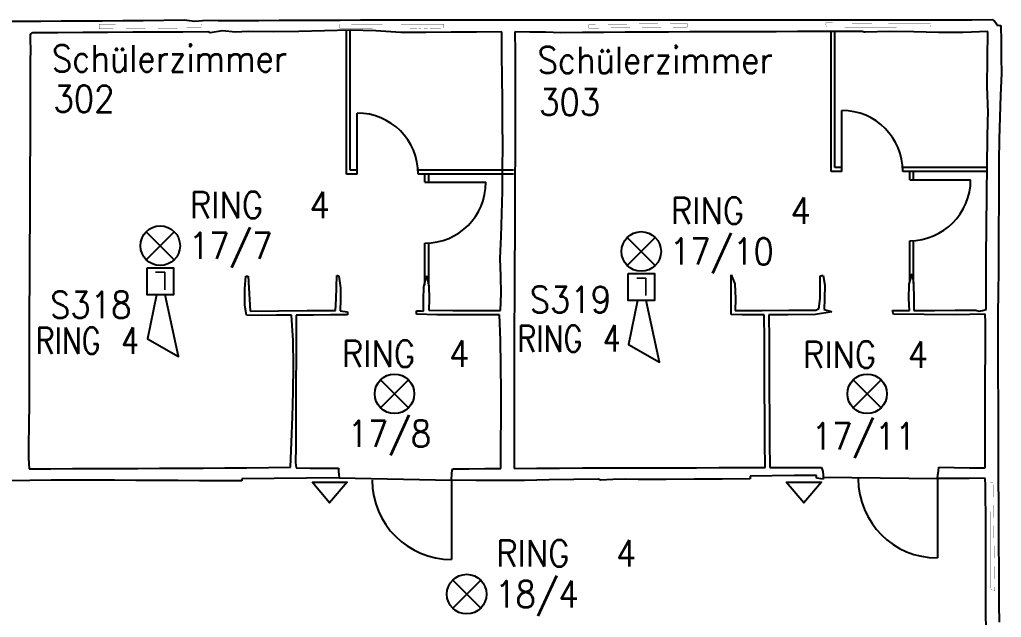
# Model space of a CAD drawing. Extents: x -9.7 to 15.4, y -4.5 to 14.4.
# Drawn here: x 4.21 to 15.36, y 7.63 to 14.42 of the extents above; entities that cross this region are included whole.
import ezdxf
from ezdxf.enums import TextEntityAlignment as Align

# ---------------------------------------------------------------- set-up
doc = ezdxf.new("R2010")
doc.units = 0
doc.header["$LTSCALE"] = 0.000394
doc.header["$MEASUREMENT"] = 0
doc.layers.get('0').update_dxf_attribs({"linetype": 'CONTINUOUS'})
for name, color, linetype in [('Grundriß', 7, 'CONTINUOUS'), ('Raumbezeichnung', 7, 'CONTINUOUS'), ('SECO-BRAND', 240, 'CONTINUOUS'), ('SECO-BRAND_LOOP', 81, 'CONTINUOUS')]:
    doc.layers.add(name, color=color, linetype=linetype)
doc.styles.add('ROMANS', font='romans.shx', dxfattribs={"width": 0.9})

# ---------------------------------------------------------------- blocks, each defined once
blk = doc.blocks.new('Tür')
at = {"layer": 'Grundriß', "linetype": 'Continuous'}
blk.add_line((0, 0), (0, 0.9), dxfattribs=at)
blk.add_arc((0, 0), 0.9, 0, 90, dxfattribs=at)
blk = doc.blocks.new('SecoS-opt')
for p, q in [((0.159, 0.159), (-0.159, -0.159)), ((-0.159, 0.159), (0.159, -0.159))]:
    blk.add_line(p, q)
blk.add_circle((0, 0), 0.225)
at = {"style": 'ROMANS', "width": 0.9, "flags": 1}
for tag, p in [('PRODUKT_1', (-0.344, -0.147)), ('PRODUKT_2', (-0.344, -0.597)), ('TECHNIK', (-0.344, -1.049)), ('SECOPOS', (-0.344, -1.511))]:
    blk.add_attdef(tag, text='', height=0.3, dxfattribs=at).set_placement(p, align=Align.RIGHT)
at = {"color": 81, "style": 'ROMANS', "width": 0.9}
for tag, p in [('MELDERNUMMER', (0.33, -0.131)), ('LINE_1', (0.33, -0.989)), ('LINE_2', (0.33, -1.441)), ('ZUSATZTEXT', (0.33, -1.886))]:
    blk.add_attdef(tag, p, '', height=0.3, dxfattribs=at)
at = {"layer": 'SECO-BRAND_LOOP', "color": 7, "style": 'ROMANS', "width": 0.8, "flags": 8}
blk.add_attdef('RING', (0.33, -0.579), '', height=0.3, dxfattribs=at)
at = {"layer": 'SECO-BRAND_LOOP', "color": 7, "style": 'ROMANS', "width": 0.8}
blk.add_attdef('RINGNUMMER', (1.294, -0.579), '', height=0.3, dxfattribs=at)
blk = doc.blocks.new('SecoS-indikator o mg')
blk.add_lwpolyline([(0.2, 0), (-0.2, 0), (0, 0.234)], close=True)
at = {"color": 81, "style": 'ROMANS', "width": 0.9, "flags": 1}
blk.add_attdef('MELDERNUMMER', (0.219, 0.425), '', height=0.3, dxfattribs=at)
at = {"style": 'ROMANS', "width": 0.9, "flags": 1}
for tag, p in [('PRODUKT_1', (-0.267, -0.029)), ('PRODUKT_2', (-0.267, -0.479)), ('TECHNIK', (-0.267, -0.931)), ('SECOPOS', (-0.267, -1.393))]:
    blk.add_attdef(tag, text='', height=0.3, dxfattribs=at).set_placement(p, align=Align.RIGHT)
at = {"color": 81, "style": 'ROMANS', "width": 0.9}
for tag, p in [('LINE_1', (0.219, -0.023)), ('LINE_2', (0.219, -0.475)), ('ZUSATZTEXT', (0.219, -0.92))]:
    blk.add_attdef(tag, p, '', height=0.3, dxfattribs=at)
at = {"layer": 'SECO-BRAND_LOOP', "color": 7, "style": 'ROMANS', "width": 0.8}
for tag, p, flags in [('RING', (0.219, 0.874), 9), ('RINGNUMMER', (1.183, 0.874), 1)]:
    blk.add_attdef(tag, p, '', height=0.3, dxfattribs=dict(at, flags=flags))
blk = doc.blocks.new('SecoS-sirene loop')
blk.add_lwpolyline([(0.044, 0.307), (0.144, 0.807), (-0.206, 1.007), (-0.056, 0.307)])
blk.add_lwpolyline([(0.15, 0), (-0.15, 0), (-0.15, 0.306), (0.15, 0.306)], close=True)
at = {"color": 82, "style": 'ROMANS'}
blk.add_text('L', height=0.2, dxfattribs=at).set_placement((-0.085, 0.051))
at = {"color": 81, "style": 'ROMANS', "width": 0.9}
for tag, p in [('MELDERNUMMER', (0.33, 0.038)), ('LINE_1', (0.33, -0.41)), ('LINE_2', (0.33, -0.861)), ('ZUSATZTEXT', (0.33, -1.307))]:
    blk.add_attdef(tag, p, '', height=0.3, dxfattribs=at)
at = {"style": 'ROMANS', "width": 0.9, "flags": 1}
for tag, p in [('PRODUKT_1', (-0.344, 0.022)), ('PRODUKT_2', (-0.344, -0.428)), ('TECHNIK', (-0.344, -0.88)), ('SECOPOS', (-0.344, -1.342))]:
    blk.add_attdef(tag, text='', height=0.3, dxfattribs=at).set_placement(p, align=Align.RIGHT)
at = {"layer": 'SECO-BRAND_LOOP', "color": 7, "style": 'ROMANS', "width": 0.8, "flags": 8}
blk.add_attdef('RING', (0.33, 0.487), '', height=0.3, dxfattribs=at)
at = {"layer": 'SECO-BRAND_LOOP', "color": 7, "style": 'ROMANS', "width": 0.8}
blk.add_attdef('RINGNUMMER', (1.294, 0.487), '', height=0.3, dxfattribs=at)

msp = doc.modelspace()

# ---------------------------------------------------------------- linework, layer by layer
at = {"layer": 'Grundriß', "linetype": 'Continuous'}
for p, q in [((3.98, 14.401), (4.213, 14.402)), ((4.213, 14.402), (4.446, 14.403)), ((4.446, 14.403), (4.679, 14.404)), ((4.679, 14.404), (4.912, 14.405)), ((4.912, 14.405), (5.145, 14.407)), ((5.145, 14.407), (5.378, 14.408)), ((5.378, 14.408), (5.611, 14.41)), ((5.611, 14.41), (5.844, 14.412)), ((5.844, 14.412), (6.077, 14.415)), ((6.077, 14.415), (6.077, 14.415)), ((6.077, 14.415), (6.197, 14.4)), ((6.197, 14.4), (6.331, 14.413)), ((6.331, 14.413), (6.46, 14.408)), ((6.46, 14.408), (6.692, 14.41)), ((6.692, 14.41), (6.923, 14.411)), ((6.923, 14.411), (7.154, 14.412)), ((7.154, 14.412), (7.385, 14.413)), ((7.385, 14.413), (7.616, 14.413)), ((7.616, 14.413), (7.848, 14.414)), ((7.848, 14.414), (8.079, 14.415)), ((8.079, 14.415), (8.31, 14.415)), ((8.31, 14.415), (8.541, 14.416)), ((8.541, 14.416), (8.773, 14.416)), ((8.773, 14.416), (9.004, 14.416)), ((9.004, 14.416), (9.235, 14.417)), ((9.235, 14.417), (9.467, 14.417)), ((9.467, 14.417), (9.698, 14.417)), ((9.698, 14.417), (9.929, 14.417)), ((9.929, 14.417), (10.161, 14.417)), ((10.161, 14.417), (10.392, 14.417)), ((10.392, 14.417), (10.624, 14.417)), ((10.624, 14.417), (10.855, 14.417)), ((10.855, 14.417), (11.087, 14.417)), ((11.087, 14.417), (11.318, 14.417)), ((11.318, 14.417), (11.55, 14.417)), ((11.55, 14.417), (11.781, 14.417)), ((11.781, 14.417), (12.013, 14.417)), ((12.013, 14.417), (12.244, 14.417)), ((12.244, 14.417), (12.476, 14.417)), ((12.476, 14.417), (12.707, 14.417)), ((12.707, 14.417), (12.939, 14.417)), ((12.939, 14.417), (13.171, 14.417)), ((13.171, 14.417), (13.402, 14.417)), ((13.402, 14.417), (13.634, 14.417)), ((13.634, 14.417), (13.866, 14.417)), ((13.866, 14.417), (14.097, 14.417)), ((14.097, 14.417), (14.329, 14.417)), ((14.329, 14.417), (14.561, 14.418)), ((14.561, 14.418), (14.793, 14.418)), ((14.793, 14.418), (15.025, 14.418)), ((15.025, 14.418), (15.256, 14.419)), ((15.256, 14.419), (15.256, 14.419)), ((15.256, 14.419), (15.279, 14.401)), ((15.279, 14.401), (15.294, 14.383)), ((5.777, 14.276), (5.493, 14.275)), ((6.061, 14.278), (5.777, 14.276)), ((6.345, 14.28), (6.061, 14.278)), ((6.354, 14.276), (6.345, 14.28)), ((6.363, 14.273), (6.354, 14.276)), ((6.511, 14.29), (6.372, 14.269)), ((6.658, 14.277), (6.511, 14.29)), ((6.802, 14.285), (6.658, 14.277)), ((7.089, 14.28), (6.802, 14.285)), ((7.379, 14.285), (7.089, 14.28)), ((7.671, 14.293), (7.379, 14.285)), ((7.962, 14.298), (7.671, 14.293)), ((7.918, 12.666), (7.918, 14.297)), ((7.96, 12.71), (7.96, 14.298)), ((8.251, 14.293), (7.962, 14.298)), ((8.536, 14.272), (8.251, 14.293)), ((9.107, 14.276), (8.82, 14.274)), ((9.396, 14.277), (9.107, 14.276)), ((9.685, 14.279), (9.396, 14.277)), ((9.686, 14.022), (9.685, 14.279)), ((10.004, 14.278), (9.833, 14.28)), ((9.833, 14.28), (9.834, 14.044)), ((10.179, 14.275), (10.004, 14.278)), ((10.355, 14.27), (10.179, 14.275)), ((11.087, 14.276), (10.843, 14.274)), ((11.332, 14.277), (11.087, 14.276)), ((11.576, 14.278), (11.332, 14.277)), ((11.82, 14.279), (11.576, 14.278)), ((12.065, 14.28), (11.82, 14.279)), ((12.31, 14.281), (12.065, 14.28)), ((12.554, 14.281), (12.31, 14.281)), ((12.799, 14.282), (12.554, 14.281)), ((13.044, 14.283), (12.799, 14.282)), ((13.289, 14.283), (13.044, 14.283)), ((13.534, 14.284), (13.289, 14.283)), ((13.424, 12.695), (13.424, 14.284)), ((13.466, 12.739), (13.466, 14.284)), ((13.779, 14.286), (13.534, 14.284)), ((13.79, 14.282), (13.779, 14.286)), ((13.801, 14.278), (13.79, 14.282)), ((13.811, 14.275), (13.801, 14.278)), ((14.087, 14.285), (13.811, 14.275)), ((14.366, 14.281), (14.087, 14.285)), ((14.646, 14.274), (14.366, 14.281)), ((15.204, 14.286), (14.926, 14.272)), ((15.2, 13.975), (15.204, 14.286)), ((15.294, 14.383), (15.307, 14.358)), ((15.307, 14.358), (15.322, 14.355)), ((15.322, 14.355), (15.337, 14.353)), ((15.337, 14.353), (15.353, 14.351)), ((15.353, 14.351), (15.355, 14.17)), ((4.337, 14.259), (4.327, 14.255)), ((4.327, 14.255), (4.328, 14.182)), ((4.328, 14.182), (4.329, 14.084)), ((4.346, 14.264), (4.337, 14.259)), ((4.356, 14.268), (4.346, 14.264)), ((4.64, 14.27), (4.356, 14.268)), ((4.924, 14.271), (4.64, 14.27)), ((5.209, 14.273), (4.924, 14.271)), ((5.493, 14.275), (5.209, 14.273)), ((6.372, 14.269), (6.363, 14.273)), ((8.82, 14.274), (8.536, 14.272)), ((10.599, 14.272), (10.355, 14.27)), ((10.843, 14.274), (10.599, 14.272)), ((14.926, 14.272), (14.646, 14.274)), ((15.355, 14.17), (15.357, 13.99)), ((4.329, 14.084), (4.328, 13.943)), ((4.328, 13.943), (4.327, 13.744)), ((9.689, 13.764), (9.686, 14.022)), ((9.834, 14.044), (9.835, 13.807)), ((15.197, 13.664), (15.2, 13.975)), ((15.357, 13.99), (15.359, 13.809)), ((4.327, 13.744), (4.326, 13.47)), ((9.691, 13.505), (9.689, 13.764)), ((9.835, 13.807), (9.835, 13.57)), ((15.359, 13.809), (15.348, 13.561)), ((15.209, 13.36), (15.197, 13.664)), ((9.693, 13.246), (9.691, 13.505)), ((9.835, 13.57), (9.835, 13.334)), ((15.348, 13.561), (15.34, 13.312)), ((4.326, 13.47), (4.325, 13.104)), ((9.835, 13.334), (9.834, 13.098)), ((15.201, 13.065), (15.205, 13.272)), ((15.205, 13.272), (15.209, 13.36)), ((15.34, 13.312), (15.335, 13.063)), ((9.694, 12.987), (9.693, 13.246)), ((4.325, 13.104), (4.323, 12.632)), ((9.834, 13.098), (9.834, 12.861)), ((15.197, 12.774), (15.201, 13.065)), ((15.335, 13.063), (15.331, 12.814)), ((9.693, 12.729), (9.694, 12.987)), ((9.834, 12.861), (9.833, 12.625)), ((9.69, 12.471), (9.693, 12.729)), ((13.548, 12.739), (13.466, 12.739)), ((15.197, 12.739), (14.239, 12.739)), ((15.193, 12.431), (15.197, 12.774)), ((15.331, 12.814), (15.33, 12.565)), ((4.323, 12.632), (4.322, 12.035)), ((8.042, 12.666), (7.918, 12.666)), ((8.042, 12.71), (7.96, 12.71)), ((9.816, 12.71), (8.732, 12.71)), ((9.816, 12.666), (8.734, 12.666)), ((8.811, 12.572), (8.811, 12.666)), ((8.856, 12.572), (8.856, 12.666)), ((9.833, 12.625), (9.832, 12.389)), ((13.548, 12.695), (13.424, 12.695)), ((15.196, 12.695), (14.24, 12.695)), ((14.318, 12.601), (14.318, 12.695)), ((14.362, 12.601), (14.362, 12.695)), ((15.33, 12.565), (15.329, 12.316)), ((9.685, 12.214), (9.69, 12.471)), ((9.832, 12.389), (9.831, 12.153)), ((15.189, 12.071), (15.193, 12.431)), ((15.329, 12.316), (15.328, 12.067)), ((9.677, 11.958), (9.685, 12.214)), ((9.831, 12.153), (9.83, 11.917)), ((15.187, 11.727), (15.189, 12.071)), ((15.328, 12.067), (15.328, 11.818)), ((4.32, 11.935), (4.318, 11.731)), ((4.322, 12.035), (4.32, 11.935)), ((9.665, 11.705), (9.677, 11.958)), ((8.811, 11.404), (8.811, 11.88)), ((8.856, 11.396), (8.856, 11.881)), ((9.83, 11.917), (9.829, 11.681)), ((14.318, 11.433), (14.318, 11.909)), ((14.362, 11.425), (14.362, 11.91)), ((4.318, 11.731), (4.317, 11.451)), ((15.185, 11.433), (15.187, 11.727)), ((15.328, 11.818), (15.326, 11.57)), ((9.674, 11.508), (9.665, 11.705)), ((9.829, 11.681), (9.828, 11.445)), ((6.763, 11.363), (6.776, 11.506)), ((6.776, 11.506), (6.785, 11.506)), ((6.785, 11.506), (6.794, 11.506)), ((6.794, 11.506), (6.803, 11.506)), ((6.803, 11.506), (6.81, 11.374)), ((7.806, 11.382), (7.811, 11.515)), ((7.811, 11.515), (7.819, 11.512)), ((7.819, 11.512), (7.827, 11.509)), ((7.827, 11.509), (7.834, 11.506)), ((7.834, 11.506), (7.85, 11.374)), ((8.798, 11.385), (8.827, 11.515)), ((8.827, 11.515), (8.856, 11.396)), ((9.675, 11.311), (9.674, 11.508)), ((12.289, 11.37), (12.288, 11.52)), ((12.288, 11.52), (12.332, 11.42)), ((13.299, 11.51), (13.31, 11.511)), ((13.3, 11.382), (13.299, 11.51)), ((13.31, 11.511), (13.321, 11.512)), ((13.321, 11.512), (13.333, 11.513)), ((13.333, 11.513), (13.352, 11.404)), ((14.312, 11.416), (14.346, 11.532)), ((14.346, 11.532), (14.362, 11.425)), ((15.326, 11.57), (15.323, 11.322)), ((4.317, 11.451), (4.315, 11.119)), ((7.801, 11.25), (7.806, 11.382)), ((8.793, 11.243), (8.798, 11.385)), ((8.856, 11.396), (8.858, 11.247)), ((9.828, 11.445), (9.827, 11.209)), ((12.332, 11.42), (12.338, 11.247)), ((13.299, 11.254), (13.3, 11.382)), ((13.352, 11.404), (13.35, 11.248)), ((14.309, 11.247), (14.312, 11.416)), ((14.362, 11.425), (14.366, 11.242)), ((15.185, 11.221), (15.185, 11.433)), ((6.764, 11.173), (6.763, 11.363)), ((6.81, 11.374), (6.818, 11.242)), ((7.85, 11.374), (7.85, 11.241)), ((9.668, 11.117), (9.675, 11.311)), ((12.289, 11.22), (12.289, 11.37)), ((15.323, 11.322), (15.319, 11.075)), ((6.784, 11.062), (6.764, 11.173)), ((6.818, 11.242), (6.826, 11.11)), ((7.796, 11.118), (7.801, 11.25)), ((7.85, 11.241), (7.847, 11.111)), ((8.793, 11.11), (8.793, 11.243)), ((8.858, 11.247), (8.855, 11.119)), ((9.827, 11.209), (9.826, 10.973)), ((12.29, 11.071), (12.289, 11.22)), ((12.338, 11.247), (12.335, 11.117)), ((13.284, 11.135), (13.299, 11.254)), ((13.35, 11.248), (13.346, 11.128)), ((14.314, 11.117), (14.309, 11.247)), ((14.366, 11.242), (14.366, 11.118)), ((15.186, 11.127), (15.185, 11.221)), ((4.315, 11.119), (4.315, 10.762)), ((6.954, 11.061), (6.784, 11.062)), ((6.826, 11.11), (7.149, 11.113)), ((7.124, 11.062), (6.954, 11.061)), ((7.295, 11.062), (7.124, 11.062)), ((7.149, 11.113), (7.473, 11.115)), ((7.312, 10.776), (7.295, 11.062)), ((7.348, 11.062), (7.346, 10.621)), ((7.543, 11.065), (7.348, 11.062)), ((7.473, 11.115), (7.796, 11.118)), ((7.737, 11.067), (7.543, 11.065)), ((7.932, 11.069), (7.737, 11.067)), ((7.847, 11.111), (7.875, 11.107)), ((7.875, 11.107), (7.904, 11.104)), ((7.904, 11.104), (7.932, 11.101)), ((7.932, 11.101), (7.932, 11.09)), ((7.932, 11.09), (7.932, 11.08)), ((7.932, 11.08), (7.932, 11.069)), ((8.716, 11.099), (8.716, 11.112)), ((8.716, 11.112), (8.742, 11.111)), ((8.716, 11.087), (8.716, 11.099)), ((8.716, 11.074), (8.716, 11.087)), ((8.945, 11.067), (8.716, 11.074)), ((8.742, 11.111), (8.767, 11.111)), ((8.767, 11.111), (8.793, 11.11)), ((8.855, 11.119), (9.126, 11.118)), ((9.189, 11.066), (8.945, 11.067)), ((9.126, 11.118), (9.397, 11.117)), ((9.658, 11.069), (9.189, 11.066)), ((9.397, 11.117), (9.668, 11.117)), ((9.669, 10.778), (9.658, 11.069)), ((12.415, 11.069), (12.29, 11.071)), ((12.335, 11.117), (12.64, 11.118)), ((12.54, 11.068), (12.415, 11.069)), ((12.665, 11.067), (12.54, 11.068)), ((12.64, 11.118), (12.945, 11.119)), ((12.667, 10.778), (12.665, 11.067)), ((12.937, 11.066), (12.718, 11.068)), ((12.718, 11.068), (12.72, 10.779)), ((13.246, 11.07), (12.937, 11.066)), ((12.945, 11.119), (13.25, 11.121)), ((13.431, 11.102), (13.246, 11.07)), ((13.25, 11.121), (13.261, 11.125)), ((13.261, 11.125), (13.273, 11.13)), ((13.273, 11.13), (13.284, 11.135)), ((13.346, 11.128), (13.374, 11.119)), ((13.374, 11.119), (13.402, 11.111)), ((13.402, 11.111), (13.431, 11.102)), ((14.122, 11.115), (14.186, 11.116)), ((14.126, 11.101), (14.122, 11.115)), ((14.129, 11.087), (14.126, 11.101)), ((14.133, 11.073), (14.129, 11.087)), ((14.48, 11.071), (14.133, 11.073)), ((14.186, 11.116), (14.25, 11.117)), ((14.25, 11.117), (14.314, 11.117)), ((14.366, 11.118), (14.6, 11.118)), ((14.826, 11.069), (14.48, 11.071)), ((14.6, 11.118), (14.834, 11.119)), ((15.176, 11.073), (14.826, 11.069)), ((14.834, 11.119), (15.069, 11.12)), ((15.069, 11.12), (15.107, 11.11)), ((15.107, 11.11), (15.144, 11.115)), ((15.144, 11.115), (15.186, 11.127)), ((15.178, 10.98), (15.176, 11.073)), ((15.319, 11.075), (15.319, 10.721)), ((9.826, 10.973), (9.825, 10.737)), ((15.178, 10.85), (15.178, 10.98)), ((15.177, 10.652), (15.178, 10.85)), ((4.315, 10.762), (4.314, 10.406)), ((7.318, 10.487), (7.312, 10.776)), ((9.674, 10.487), (9.669, 10.778)), ((9.825, 10.737), (9.824, 10.502)), ((12.668, 10.489), (12.667, 10.778)), ((12.72, 10.779), (12.721, 10.49)), ((15.319, 10.721), (15.32, 10.384)), ((7.346, 10.621), (7.345, 10.252)), ((15.176, 10.353), (15.177, 10.652)), ((7.314, 10.197), (7.318, 10.487)), ((9.676, 10.196), (9.674, 10.487)), ((9.824, 10.502), (9.824, 10.266)), ((12.669, 10.2), (12.668, 10.489)), ((12.721, 10.49), (12.722, 10.201)), ((4.314, 10.406), (4.313, 10.076)), ((15.32, 10.384), (15.321, 10.064)), ((9.824, 10.266), (9.823, 10.03)), ((15.174, 9.923), (15.176, 10.353)), ((7.305, 9.908), (7.314, 10.197)), ((7.345, 10.252), (7.345, 9.952)), ((9.675, 9.905), (9.676, 10.196)), ((12.671, 9.911), (12.669, 10.2)), ((12.722, 10.201), (12.724, 9.912)), ((4.313, 10.076), (4.311, 9.799)), ((15.321, 10.064), (15.322, 9.759)), ((7.345, 9.952), (7.344, 9.715)), ((9.823, 10.03), (9.823, 9.795)), ((7.294, 9.62), (7.305, 9.908)), ((9.674, 9.614), (9.675, 9.905)), ((12.672, 9.623), (12.671, 9.911)), ((12.724, 9.912), (12.726, 9.623)), ((15.173, 9.329), (15.174, 9.923)), ((4.311, 9.799), (4.309, 9.602)), ((7.344, 9.715), (7.343, 9.539)), ((9.823, 9.795), (9.823, 9.56)), ((15.322, 9.759), (15.323, 9.468)), ((4.309, 9.602), (4.307, 9.509)), ((7.284, 9.336), (7.294, 9.62)), ((9.674, 9.323), (9.674, 9.614)), ((12.674, 9.334), (12.672, 9.623)), ((12.726, 9.623), (12.727, 9.334)), ((4.307, 9.509), (4.309, 9.445)), ((7.343, 9.539), (7.339, 9.419)), ((9.823, 9.56), (9.824, 9.324)), ((4.309, 9.445), (4.311, 9.381)), ((4.311, 9.381), (4.314, 9.317)), ((7.339, 9.419), (7.341, 9.389)), ((7.341, 9.389), (7.343, 9.359)), ((15.323, 9.468), (15.324, 9.191)), ((4.314, 9.317), (4.561, 9.319)), ((4.561, 9.319), (4.808, 9.321)), ((4.808, 9.321), (5.055, 9.322)), ((5.055, 9.322), (5.302, 9.323)), ((5.302, 9.323), (5.549, 9.324)), ((5.549, 9.324), (5.797, 9.325)), ((5.797, 9.325), (6.044, 9.326)), ((6.044, 9.326), (6.291, 9.327)), ((6.291, 9.327), (6.539, 9.329)), ((6.539, 9.329), (6.787, 9.331)), ((6.787, 9.331), (7.035, 9.333)), ((7.035, 9.333), (7.284, 9.336)), ((7.343, 9.359), (7.346, 9.329)), ((7.346, 9.329), (7.506, 9.328)), ((7.506, 9.328), (7.666, 9.327)), ((7.666, 9.327), (7.827, 9.326)), ((7.827, 9.326), (7.829, 9.29)), ((7.829, 9.29), (7.833, 9.254)), ((9.112, 9.189), (9.116, 9.265)), ((9.116, 9.265), (9.12, 9.298)), ((9.12, 9.298), (9.129, 9.319)), ((9.129, 9.319), (9.311, 9.32)), ((9.311, 9.32), (9.492, 9.321)), ((9.492, 9.321), (9.674, 9.323)), ((9.824, 9.324), (10.082, 9.326)), ((9.824, 9.324), (9.824, 9.324)), ((10.082, 9.326), (10.341, 9.328)), ((10.341, 9.328), (10.6, 9.329)), ((10.6, 9.329), (10.859, 9.329)), ((10.859, 9.329), (11.117, 9.33)), ((11.117, 9.33), (11.376, 9.33)), ((11.376, 9.33), (11.635, 9.331)), ((11.635, 9.331), (11.895, 9.331)), ((11.895, 9.331), (12.154, 9.332)), ((12.154, 9.332), (12.414, 9.333)), ((12.414, 9.333), (12.674, 9.334)), ((12.727, 9.334), (12.923, 9.333)), ((12.923, 9.333), (13.118, 9.333)), ((13.118, 9.333), (13.314, 9.332)), ((13.314, 9.332), (13.329, 9.29)), ((13.329, 9.29), (13.333, 9.245)), ((14.637, 9.25), (14.643, 9.293)), ((14.643, 9.293), (14.648, 9.336)), ((14.648, 9.336), (14.823, 9.333)), ((14.823, 9.333), (14.998, 9.331)), ((14.998, 9.331), (15.173, 9.329)), ((4.324, 9.187), (4.084, 9.184)), ((4.565, 9.189), (4.324, 9.187)), ((4.805, 9.19), (4.565, 9.189)), ((5.045, 9.189), (4.805, 9.19)), ((5.285, 9.189), (5.045, 9.189)), ((5.526, 9.188), (5.285, 9.189)), ((5.766, 9.186), (5.526, 9.188)), ((6.007, 9.185), (5.766, 9.186)), ((6.248, 9.184), (6.007, 9.185)), ((6.489, 9.184), (6.248, 9.184)), ((6.73, 9.184), (6.489, 9.184)), ((7.098, 9.21), (6.73, 9.206)), ((6.73, 9.206), (6.73, 9.198)), ((6.73, 9.198), (6.73, 9.191)), ((6.73, 9.191), (6.73, 9.184)), ((7.467, 9.214), (7.098, 9.21)), ((7.836, 9.218), (7.467, 9.214)), ((7.833, 9.254), (7.836, 9.218)), ((7.836, 9.218), (9.112, 9.189)), ((9.389, 9.185), (9.112, 9.189)), ((9.666, 9.185), (9.389, 9.185)), ((9.943, 9.188), (9.666, 9.185)), ((10.222, 9.193), (9.943, 9.188)), ((10.501, 9.198), (10.222, 9.193)), ((10.782, 9.201), (10.501, 9.198)), ((10.789, 9.198), (10.782, 9.201)), ((10.796, 9.194), (10.789, 9.198)), ((10.804, 9.191), (10.796, 9.194)), ((10.944, 9.196), (10.804, 9.191)), ((11.088, 9.202), (10.944, 9.196)), ((11.234, 9.196), (11.088, 9.202)), ((11.552, 9.198), (11.234, 9.196)), ((11.869, 9.2), (11.552, 9.198)), ((12.187, 9.202), (11.869, 9.2)), ((12.505, 9.204), (12.187, 9.202)), ((12.756, 9.239), (12.505, 9.236)), ((12.505, 9.236), (12.505, 9.226)), ((12.505, 9.226), (12.505, 9.215)), ((12.505, 9.215), (12.505, 9.204)), ((13.008, 9.242), (12.756, 9.239)), ((13.26, 9.244), (13.008, 9.242)), ((13.26, 9.234), (13.26, 9.244)), ((13.26, 9.223), (13.26, 9.234)), ((13.26, 9.212), (13.26, 9.223)), ((13.285, 9.209), (13.26, 9.212)), ((13.309, 9.205), (13.285, 9.209)), ((13.334, 9.202), (13.309, 9.205)), ((13.333, 9.245), (13.334, 9.202)), ((13.334, 9.224), (14.632, 9.207)), ((14.632, 9.207), (14.637, 9.25)), ((14.813, 9.209), (14.632, 9.207)), ((14.994, 9.21), (14.813, 9.209)), ((15.174, 9.212), (14.994, 9.21)), ((15.176, 9.185), (15.174, 9.212)), ((15.177, 9.148), (15.176, 9.185)), ((15.179, 9.084), (15.177, 9.148)), ((15.324, 9.191), (15.325, 8.928)), ((15.18, 8.977), (15.179, 9.084)), ((15.181, 8.813), (15.18, 8.977)), ((15.325, 8.928), (15.326, 8.677)), ((15.182, 8.575), (15.181, 8.813)), ((15.326, 8.677), (15.327, 8.437)), ((15.183, 8.247), (15.182, 8.575)), ((15.327, 8.437), (15.329, 8.208)), ((15.184, 7.813), (15.183, 8.247)), ((15.329, 8.208), (15.33, 7.989)), ((15.33, 7.989), (15.331, 7.779)), ((15.185, 7.257), (15.184, 7.813)), ((15.331, 7.779), (15.332, 7.578))]:
    msp.add_line(p, q, dxfattribs=at)
at = {"layer": 'Grundriß', "linetype": 'Continuous', "const_width": 0.0023}
for points in [[(6.27, 14.327), (5.98, 14.323), (5.69, 14.32), (5.401, 14.317), (5.111, 14.314), (5.111, 14.332), (5.111, 14.349), (5.111, 14.368), (5.4, 14.369), (5.689, 14.369), (5.978, 14.37), (6.269, 14.369), (6.27, 14.355), (6.27, 14.341)], [(9.025, 14.324), (8.978, 14.323), (8.906, 14.323), (8.779, 14.316), (8.696, 14.323), (8.454, 14.324), (7.844, 14.322), (7.844, 14.336), (7.844, 14.351), (7.844, 14.365), (8.138, 14.368), (8.432, 14.369), (8.728, 14.368), (9.025, 14.367), (9.025, 14.353), (9.025, 14.338)], [(11.79, 14.334), (11.51, 14.331), (11.231, 14.328), (10.952, 14.325), (10.673, 14.322), (10.673, 14.335), (10.673, 14.349), (10.672, 14.364), (10.952, 14.367), (11.231, 14.37), (11.51, 14.373), (11.79, 14.376), (11.79, 14.361), (11.79, 14.348)], [(14.555, 14.353), (14.551, 14.346), (14.548, 14.338), (14.544, 14.331), (14.25, 14.332), (13.957, 14.333), (13.663, 14.334), (13.37, 14.336), (13.367, 14.351), (13.365, 14.366), (13.363, 14.382), (13.661, 14.38), (13.956, 14.377), (14.253, 14.375), (14.555, 14.374), (14.555, 14.367), (14.555, 14.36)], [(15.284, 7.937), (15.272, 7.939), (15.26, 7.942), (15.249, 7.944), (15.244, 7.952), (15.239, 7.96), (15.235, 7.967), (15.235, 8.266), (15.235, 8.565), (15.234, 8.864), (15.234, 9.163), (15.244, 9.163), (15.254, 9.164), (15.264, 9.164), (15.269, 8.857), (15.274, 8.55), (15.279, 8.244)]]:
    msp.add_lwpolyline(points, close=True, dxfattribs=at)

# ---------------------------------------------------------------- block references
at = {"layer": 'Grundriß', "linetype": 'Continuous', "xscale": 0.7687702556845959, "yscale": 0.7687702556845959, "zscale": 0.7687702556845959}
for p in [(13.548, 12.695), (8.042, 12.666)]:
    msp.add_blockref('Tür', p, dxfattribs=at)
at = {"layer": 'Grundriß', "linetype": 'Continuous', "xscale": 0.7687702556845959, "yscale": 0.7687702556845959, "zscale": 0.7687702556845959, "rotation": 270}
for p in [(8.811, 12.572), (14.318, 12.601)]:
    msp.add_blockref('Tür', p, dxfattribs=at)
at = {"layer": 'Grundriß', "linetype": 'Continuous', "rotation": 180}
for p in [(9.112, 9.189), (14.632, 9.207)]:
    msp.add_blockref('Tür', p, dxfattribs=at)
at = {"layer": 'SECO-BRAND', "linetype": 'Continuous'}
ref = msp.add_blockref('SecoS-opt', (5.804, 11.852), dxfattribs=at)
ref.add_attrib('MELDERNUMMER', '17/7', (6.129, 11.702), dxfattribs={"layer": '0', "color": 81, "height": 0.3, "style": 'ROMANS', "width": 0.9})
ref.add_attrib('RINGNUMMER', '4', (7.5, 12.165), dxfattribs={"layer": 'SECO-BRAND_LOOP', "color": 7, "height": 0.3, "style": 'ROMANS', "width": 0.9})
ref.add_attrib('RING', 'RING', (6.14, 12.165), dxfattribs={"layer": 'SECO-BRAND_LOOP', "color": 7, "height": 0.3, "style": 'ROMANS', "width": 0.9, "flags": 8})
ref = msp.add_blockref('SecoS-opt', (11.268, 11.787), dxfattribs=at)
ref.add_attrib('MELDERNUMMER', '17/10', (11.593, 11.637), dxfattribs={"layer": '0', "color": 81, "height": 0.3, "style": 'ROMANS', "width": 0.9})
ref.add_attrib('RINGNUMMER', '4', (12.964, 12.1), dxfattribs={"layer": 'SECO-BRAND_LOOP', "color": 7, "height": 0.3, "style": 'ROMANS', "width": 0.9})
ref.add_attrib('RING', 'RING', (11.604, 12.1), dxfattribs={"layer": 'SECO-BRAND_LOOP', "color": 7, "height": 0.3, "style": 'ROMANS', "width": 0.9, "flags": 8})
at = {"layer": 'SECO-BRAND'}
ref = msp.add_blockref('SecoS-sirene loop', (5.804, 11.601), dxfattribs=dict(at, rotation=180))
ref.add_attrib('MELDERNUMMER', 'S318', (4.551, 11.031), dxfattribs={"layer": '0', "color": 81, "height": 0.3, "style": 'ROMANS', "width": 0.9})
ref.add_attrib('RING', 'RING', (4.387, 10.623), dxfattribs={"layer": 'SECO-BRAND_LOOP', "color": 7, "height": 0.3, "style": 'ROMANS', "width": 0.8, "flags": 8})
ref.add_attrib('RINGNUMMER', '4', (5.358, 10.625), dxfattribs={"layer": 'SECO-BRAND_LOOP', "color": 7, "height": 0.3, "style": 'ROMANS', "width": 0.8})
ref = msp.add_blockref('SecoS-sirene loop', (11.268, 11.536), dxfattribs=dict(at, rotation=180))
ref.add_attrib('MELDERNUMMER', 'S319', (10, 11.09), dxfattribs={"layer": '0', "color": 81, "height": 0.3, "style": 'ROMANS', "width": 0.9})
ref.add_attrib('RING', 'RING', (9.859, 10.647), dxfattribs={"layer": 'SECO-BRAND_LOOP', "color": 7, "height": 0.3, "style": 'ROMANS', "width": 0.8, "flags": 8})
ref.add_attrib('RINGNUMMER', '4', (10.83, 10.649), dxfattribs={"layer": 'SECO-BRAND_LOOP', "color": 7, "height": 0.3, "style": 'ROMANS', "width": 0.8})
at = {"layer": 'SECO-BRAND', "linetype": 'Continuous'}
ref = msp.add_blockref('SecoS-opt', (8.465, 10.17), dxfattribs=at)
ref.add_attrib('MELDERNUMMER', '17/8', (7.932, 9.569), dxfattribs={"layer": '0', "color": 81, "height": 0.3, "style": 'ROMANS', "width": 0.9})
ref.add_attrib('RINGNUMMER', '4', (9.084, 10.475), dxfattribs={"layer": 'SECO-BRAND_LOOP', "color": 7, "height": 0.3, "style": 'ROMANS', "width": 0.9})
ref.add_attrib('RING', 'RING', (7.867, 10.475), dxfattribs={"layer": 'SECO-BRAND_LOOP', "color": 7, "height": 0.3, "style": 'ROMANS', "width": 0.9, "flags": 8})
ref = msp.add_blockref('SecoS-opt', (13.834, 10.17), dxfattribs=at)
ref.add_attrib('MELDERNUMMER', '17/11', (13.205, 9.54), dxfattribs={"layer": '0', "color": 81, "height": 0.3, "style": 'ROMANS', "width": 0.9})
ref.add_attrib('RINGNUMMER', '4', (14.295, 10.466), dxfattribs={"layer": 'SECO-BRAND_LOOP', "color": 7, "height": 0.3, "style": 'ROMANS', "width": 0.9})
ref.add_attrib('RING', 'RING', (13.104, 10.466), dxfattribs={"layer": 'SECO-BRAND_LOOP', "color": 7, "height": 0.3, "style": 'ROMANS', "width": 0.9, "flags": 8})
at = {"layer": 'SECO-BRAND', "linetype": 'Continuous', "rotation": 180}
for p in [(7.728, 9.168), (13.114, 9.168)]:
    msp.add_blockref('SecoS-indikator o mg', p, dxfattribs=at)
at = {"layer": 'SECO-BRAND', "linetype": 'Continuous'}
ref = msp.add_blockref('SecoS-opt', (9.285, 7.896), dxfattribs=at)
ref.add_attrib('MELDERNUMMER', '18/4', (9.609, 7.746), dxfattribs={"layer": '0', "color": 81, "height": 0.3, "style": 'ROMANS', "width": 0.9})
ref.add_attrib('RINGNUMMER', '4', (10.981, 8.209), dxfattribs={"layer": 'SECO-BRAND_LOOP', "color": 7, "height": 0.3, "style": 'ROMANS', "width": 0.9})
ref.add_attrib('RING', 'RING', (9.62, 8.209), dxfattribs={"layer": 'SECO-BRAND_LOOP', "color": 7, "height": 0.3, "style": 'ROMANS', "width": 0.9, "flags": 8})

# ---------------------------------------------------------------- texts
at = {"layer": 'Raumbezeichnung', "linetype": 'Continuous', "style": 'ROMANS', "width": 0.9}
for s, p in [('Schülerzimmer', (4.572, 13.828)), ('Schülerzimmer', (10.089, 13.81)), ('302', (4.59, 13.37)), ('303', (10.108, 13.333))]:
    msp.add_text(s, height=0.3, dxfattribs=at).set_placement(p)

doc.saveas('drawing.dxf')
